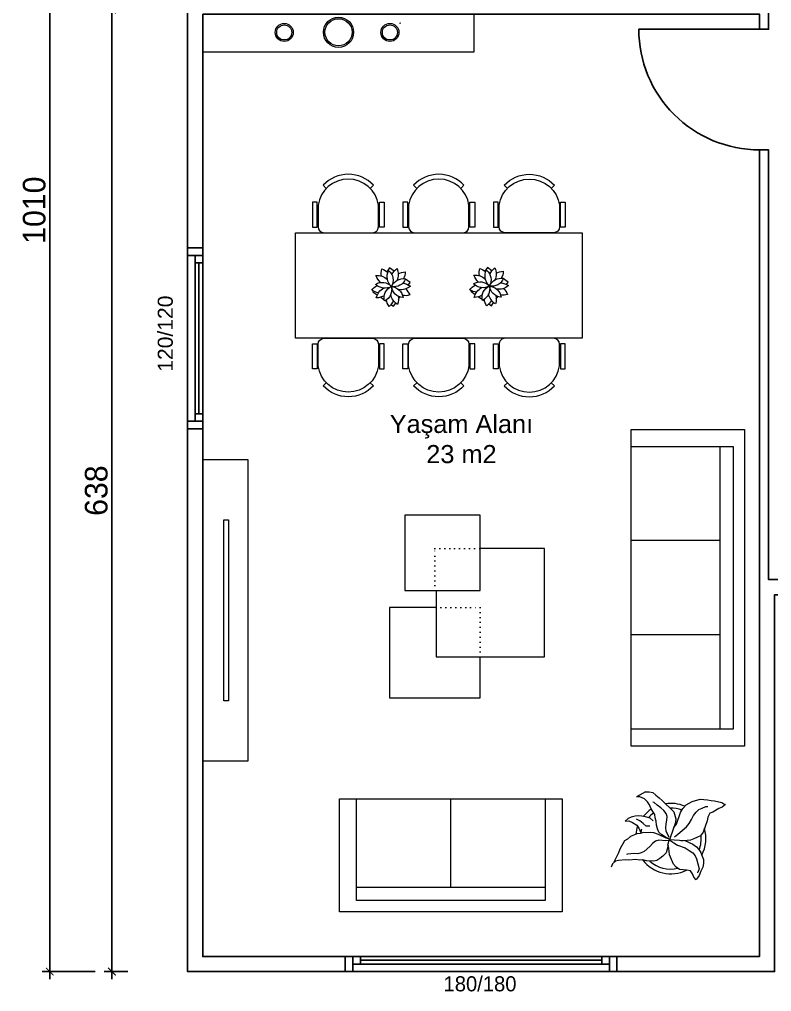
# Model space of a CAD drawing. Header units: inches. Extents: x 321 to 21697, y 7 to 6462.
# Drawn here: x 1201 to 1699, y 718 to 1362 of the extents above; entities that cross this region are included whole.
import ezdxf

# ---------------------------------------------------------------- set-up
doc = ezdxf.new("R2010")
doc.units = ezdxf.units.IN
doc.header["$MEASUREMENT"] = 0
doc.linetypes.add('DOT2', pattern=[3.175, 0, -3.175])
doc.layers.add('Kapı', color=154, linetype='Continuous', true_color=0x0c4697)
doc.layers.add('Pencere', color=141, linetype='Continuous')
doc.layers.add('tefris', color=8, linetype='Continuous', lineweight=5)
doc.layers.add('tefriş', color=8, linetype='Continuous', lineweight=0)
doc.styles.add('DIŞ ÖLÇÜ', font='FRAMDCN.TTF', dxfattribs={"height": 15})
doc.styles.get("Standard").update_dxf_attribs({"font": 'arial.ttf'})
doc.dimstyles.new('YAZI STİLİ', dxfattribs={"dimscale": 0.5, "dimtxt": 15, "dimasz": 10, "dimexe": 10, "dimexo": 10, "dimgap": 5, "dimtad": 1, "dimdec": 0, "dimtxsty": 'DIŞ ÖLÇÜ', "dimblk": 'ARCHTICK', "dimcen": 2.5, "dimdle": 10, "dimadec": 0, "dimazin": 0, "dimtfac": 1, "dimtdec": 0, "dimtix": 1, "dimtmove": 0, "dimatfit": 3, "dimldrblk": 'ARCHTICK', "dimfxl": 60, "dimfxlon": 1, "dimlwd": -1, "dimlwe": -1, "dimarcsym": 0})

# ---------------------------------------------------------------- blocks, each defined once
blk = doc.blocks.new('ıuıouıo')
at = {"layer": 'tefris'}
blk.add_line((12709.23, 5633.69), (12703.11, 5630.56), dxfattribs=at)
at = {"layer": 'tefris', "lineweight": 0}
for p, q in [((12705.46, 5630.4), (12703.11, 5630.56)), ((12708.45, 5629.25), (12705.46, 5630.4)), ((12710.55, 5627.1), (12708.45, 5629.25)), ((12709.23, 5633.69), (12711.48, 5633.88)), ((12711.48, 5633.88), (12713.93, 5633.36)), ((12713.93, 5633.36), (12715.93, 5631.57)), ((12715.93, 5631.57), (12718.29, 5629.87)), ((12718.29, 5629.87), (12720.29, 5628.08)), ((12711.83, 5625.12), (12710.55, 5627.1)), ((12712.75, 5623.05), (12711.83, 5625.12)), ((12714.12, 5620.71), (12712.75, 5623.05)), ((12720.29, 5628.08), (12721.93, 5626.2)), ((12721.93, 5626.2), (12725.94, 5622.61)), ((12725.94, 5622.61), (12728.03, 5620.46)), ((12715.4, 5618.73), (12714.12, 5620.71)), ((12715.6, 5616.48), (12715.4, 5618.73)), ((12716.16, 5614.31), (12715.6, 5616.48)), ((12728.03, 5620.46), (12729.25, 5615.77)), ((12729.25, 5615.77), (12729.08, 5613.42)), ((12716.45, 5611.69), (12716.16, 5614.31)), ((12717.11, 5609.17), (12716.45, 5611.69)), ((12718.03, 5607.1), (12717.11, 5609.17)), ((12729.08, 5613.42), (12725.56, 5603.27)), ((12720.03, 5605.31), (12718.03, 5607.1)), ((12722.39, 5603.61), (12720.03, 5605.31)), ((12725.02, 5602.37), (12722.39, 5603.61)), ((12725.56, 5603.27), (12725.38, 5602.46))]:
    blk.add_line(p, q, dxfattribs=at)
for points in [[(12728.03, 5610.07), (12729.72, 5612.43), (12732.37, 5620.05), (12733.97, 5622.77), (12736.03, 5625.23), (12740.08, 5627.43), (12745.48, 5628.83), (12750.18, 5628.5), (12752.62, 5627.98), (12754.97, 5627.82), (12759.86, 5626.77), (12761.77, 5625.34)], [(12724.74, 5603.45), (12722.9, 5607.59), (12722.7, 5609.85), (12722.77, 5612.56), (12723.29, 5615), (12723.45, 5617.35), (12722.89, 5619.52), (12721.25, 5621.4), (12719.25, 5623.19), (12716.89, 5624.89), (12714.89, 5626.68), (12714.07, 5626.86)], [(12728.44, 5604.02), (12730.68, 5605.75), (12736.33, 5610.68), (12738.12, 5612.68), (12739.72, 5615.41), (12740.97, 5618.04), (12742.66, 5620.4), (12744.55, 5622.04), (12746.62, 5622.96), (12749.05, 5623.97), (12750.58, 5623.99)], [(12762.13, 5625.43), (12759.89, 5623.7), (12757.82, 5622.78), (12753.86, 5620.22), (12751.7, 5619.66), (12750.46, 5617.03), (12749.94, 5614.58), (12747.29, 5606.97), (12745.59, 5604.61), (12743.52, 5603.69), (12741.09, 5602.67), (12739.03, 5601.75), (12736.77, 5601.56), (12734.15, 5601.26), (12732.62, 5601.25)], [(12714.17, 5614.57), (12712.17, 5616.36), (12709.27, 5617.15), (12706.83, 5617.67), (12704.48, 5617.83), (12702.23, 5617.64), (12699.7, 5616.98), (12697.63, 5616.06), (12695.75, 5614.42), (12698.01, 5614.62), (12700.64, 5613.38), (12703.36, 5611.77), (12704.64, 5609.79), (12705.56, 5607.72), (12705.65, 5607.36)], [(12712.04, 5610.94), (12709.69, 5611.1), (12707.68, 5612.89), (12705.32, 5614.59), (12703.15, 5615.56)], [(12725.38, 5602.46), (12722.94, 5602.98), (12717.68, 5605.47), (12714.69, 5606.62), (12712.34, 5606.78), (12710.09, 5606.58), (12707.74, 5606.75), (12705.57, 5606.19), (12703.32, 5605.99), (12699.18, 5604.15), (12697.29, 5602.5), (12695.32, 5601.22), (12692.11, 5595.78), (12691.23, 5593.24), (12689.99, 5590.61), (12689.72, 5590.15)], [(12742.77, 5575.4), (12741.13, 5577.28), (12740.21, 5579.35), (12738.92, 5581.33), (12736.48, 5581.85), (12731.78, 5582.18), (12729.42, 5583.88), (12727.78, 5585.76), (12725.02, 5591.97), (12724.62, 5596.49), (12724.06, 5598.65), (12724.85, 5601.55), (12725.29, 5602.82)], [(12724.15, 5598.29), (12723.63, 5595.85), (12722.75, 5593.31), (12720.6, 5591.21), (12718.72, 5589.57), (12716.74, 5588.29), (12714.58, 5587.73), (12709.88, 5588.06), (12707.44, 5588.58), (12705.18, 5588.38), (12702.74, 5588.9), (12698.22, 5588.51), (12695.87, 5588.67), (12691.36, 5588.27), (12689.2, 5587.71), (12687.32, 5586.07), (12686.34, 5583.89)], [(12724.85, 5601.55), (12722.59, 5601.35), (12717.89, 5601.68), (12715.73, 5601.12), (12713.85, 5599.47), (12712.06, 5597.47), (12708.29, 5594.19), (12706.22, 5593.27), (12704.06, 5592.71), (12701.71, 5592.87), (12697.2, 5592.47), (12696.48, 5592.29)], [(12725.21, 5601.64), (12727.93, 5600.04), (12730.29, 5598.34), (12735.37, 5596.57), (12738.09, 5594.97), (12740.45, 5593.27), (12742.09, 5591.39), (12743.01, 5589.32), (12744.69, 5582.82), (12743.81, 5580.29), (12743.45, 5580.19)], [(12725.48, 5602.1), (12728.19, 5602.03), (12735.23, 5601.54), (12740.49, 5599.06), (12742.86, 5597.36), (12744.5, 5595.47), (12745.78, 5593.49), (12746.79, 5591.06), (12747.71, 5588.99), (12747.64, 5586.28), (12747.12, 5583.84), (12745.88, 5581.21), (12744.73, 5578.21), (12743.03, 5575.85), (12742.77, 5575.4)], [(12689.72, 5590.15), (12688.48, 5587.52), (12688.21, 5587.07)]]:
    blk.add_lwpolyline(points, dxfattribs=at)
for radius, start, end in [(23.37, 123.03597, 140.95296), (23.37, 66.4984, 98.72496), (20.26, 68.47445, 91.02252), (20.26, 123.91787, 136.71717), (23.37, 159.6618, 172.79449), (20.26, 161.88095, 170.03099), (23.37, 332.00421, 16.99492), (20.26, 338.17054, 6.70831), (23.37, 217.39924, 296.6162), (20.26, 227.17287, 283.43802)]:
    blk.add_arc((12725.85, 5602.76), radius, start, end, dxfattribs=at)
blk = doc.blocks.new('_ArchTick')
at = {"color": 0, "linetype": 'ByBlock', "const_width": 0.15}
blk.add_lwpolyline([(-0.5, -0.5), (0.5, 0.5)], dxfattribs=at)
blk = doc.blocks.new('*D441')
at = {"color": 0, "transparency": 16777216}
for p, q in [((1262.1, 1373.92), (1262.1, 725.92)), ((1272.77, 1368.92), (1257.1, 1368.92)), ((1272.77, 730.92), (1257.1, 730.92))]:
    blk.add_line(p, q, dxfattribs=at)
at = {"layer": 'Defpoints', "color": 0, "transparency": 16777216}
for p in [(1277.77, 1368.92), (1262.1, 730.92), (1277.77, 730.92)]:
    blk.add_point(p, dxfattribs=at)
at = {"color": 0, "transparency": 16777216, "xscale": 5, "yscale": 5, "zscale": 5}
for p, rotation in [((1262.1, 1368.92), 90), ((1262.1, 730.92), 270)]:
    blk.add_blockref('_ArchTick', p, dxfattribs=dict(at, rotation=rotation))
at = {"color": 0, "transparency": 16777216, "insert": (1251.82, 1049.92), "char_height": 15, "attachment_point": 5, "rotation": 90, "style": 'DIŞ ÖLÇÜ'}
blk.add_mtext('638', dxfattribs=at)
blk = doc.blocks.new('*D442')
at = {"color": 0, "transparency": 16777216}
for p, q in [((1250.96, 1740.92), (1215.96, 1740.92)), ((1220.96, 1745.92), (1220.96, 725.92)), ((1250.96, 730.92), (1215.96, 730.92))]:
    blk.add_line(p, q, dxfattribs=at)
at = {"layer": 'Defpoints', "color": 0, "transparency": 16777216}
for p in [(1260.85, 1740.92), (1220.96, 730.92), (1262.1, 730.92)]:
    blk.add_point(p, dxfattribs=at)
at = {"color": 0, "transparency": 16777216, "xscale": 5, "yscale": 5, "zscale": 5}
for p, rotation in [((1220.96, 1740.92), 90), ((1220.96, 730.92), 270)]:
    blk.add_blockref('_ArchTick', p, dxfattribs=dict(at, rotation=rotation))
at = {"color": 0, "transparency": 16777216, "insert": (1210.69, 1235.92), "char_height": 15, "attachment_point": 5, "rotation": 90, "style": 'DIŞ ÖLÇÜ'}
blk.add_mtext('1010', dxfattribs=at)
blk = doc.blocks.new('fewfe-flat-1')
at = {"layer": 'tefriş'}
for p, q in [((6.16, 29.99), (-14.84, 29.99)), ((-14.84, 29.99), (-14.84, 25.99)), ((-14.84, 25.99), (6.16, 25.99)), ((3.5, 25.25), (-14.5, 25.25)), ((6.16, 25.99), (6.16, 29.99)), ((-19.5, 20.25), (-19.5, -20.25)), ((17.67, 18.38), (20.27, 21.06)), ((17.67, -18.38), (20.27, -21.06)), ((-14.84, -26.01), (6.16, -26.01)), ((-14.84, -30.01), (-14.84, -26.01)), ((6.16, -30.01), (-14.84, -30.01)), ((-14.5, -25.25), (-7.9, -25.25)), ((-7.9, -25.25), (3.5, -25.25)), ((6.16, -26.01), (6.16, -30.01))]:
    blk.add_line(p, q, dxfattribs=at)
for centre, radius, start, end in [((-14.5, 20.25), 5, 90, 180), ((0, 0), 25.5, 277.87991, 82.12009), ((0.86, 0), 28.63, 312.66342, 47.33658), ((-14.5, -20.25), 5, 180, 270)]:
    blk.add_arc(centre, radius, start, end, dxfattribs=at)
blk = doc.blocks.new('saksı masa')
at = {"lineweight": 0, "elevation": 51.05}
for points in [[(42694.75, -80314.18), (42694.75, -80310.89), (42697.47, -80310.89)], [(42704.69, -80310.89), (42705.39, -80310.89)], [(42707.48, -80310.89), (42707.68, -80310.89)], [(42711.37, -80310.89), (42711.83, -80310.89), (42711.83, -80314.14)], [(42711.83, -80316.55), (42711.83, -80319.15)], [(42694.75, -80321.82), (42694.75, -80321.17)], [(42696.49, -80325.76), (42694.75, -80325.76), (42694.75, -80322.39)], [(42711.83, -80323.95), (42711.83, -80325.76), (42709.54, -80325.76)], [(42711.83, -80319.94), (42711.83, -80320.88)], [(42706.79, -80325.76), (42705.15, -80325.76)]]:
    blk.add_lwpolyline(points, dxfattribs=at)
at = {"linetype": 'ByBlock', "lineweight": 0}
for centre, radius, start, end in [((42709.49, -80312.53, 51.05), 8.58, 139.39871, 188.8676), ((42695.53, -80312.53, 51.05), 9.31, 6.50685, 36.8699), ((42703.62, -80310.85, 51.05), 7.29, 183.75273, 264.95532), ((42695.13, -80319.14, 51.05), 7.91, 7.48413, 81.22392), ((42704.6, -80309.85, 51.05), 7.21, 160.75243, 194.49137), ((42693.42, -80318.19, 51.05), 11.57, 46.64859, 67.78949), ((42710.08, -80316.48, 51.05), 7.29, 111.75273, 192.95532), ((42699.57, -80310.97, 51.05), 7.91, 295.48413, 9.22392), ((42711.33, -80317.1, 51.05), 7.21, 88.75243, 122.49137), ((42699.95, -80309.05, 51.05), 11.57, 334.64859, 355.78948), ((42700.09, -80327.22, 51.05), 11.57, 118.64859, 139.78948), ((42695.37, -80323.47, 51.05), 9.31, 78.50685, 108.8699), ((42699.68, -80310.19, 51.05), 8.58, 211.3987, 260.8676), ((42701.53, -80325.89, 51.05), 7.91, 79.48413, 153.22392), ((42696.27, -80315.26, 51.05), 7.29, 255.75273, 336.95532), ((42709.93, -80321.89, 51.05), 7.91, 151.48413, 225.22392), ((42706.73, -80324.36, 51.05), 7.29, 39.75273, 120.95532), ((42708.71, -80312.67, 51.05), 7.91, 223.48413, 297.22392), ((42698.19, -80323.61, 51.05), 7.29, 327.75273, 48.95532), ((42710.3, -80322.58, 51.05), 8.58, 67.3987, 116.8676), ((42705.99, -80309.31, 51.05), 9.31, 294.50685, 324.8699), ((42695.62, -80314.01, 51.05), 7.21, 232.75243, 266.49137), ((42705.72, -80327, 51.05), 9.31, 150.50685, 180.8699), ((42694.42, -80318.8, 51.05), 8.58, 283.3987, 332.8676), ((42700.99, -80326.46, 51.05), 8.58, 355.3987, 44.8676), ((42710.66, -80312.44, 51.05), 11.57, 262.64859, 283.78949), ((42706.52, -80325.75, 51.05), 7.21, 16.75243, 50.49137), ((42710.75, -80323.67, 51.05), 11.57, 190.64859, 211.78949), ((42696.81, -80323.84, 51.05), 7.21, 304.75243, 338.49137), ((42712.28, -80318.25, 51.05), 9.31, 222.50685, 252.8699)]:
    blk.add_arc(centre, radius, start, end, dxfattribs=at)
blk = doc.blocks.new('RHHY')
at = {"layer": 'tefris'}
blk.add_line((47317.99, 12808.99), (47317.99, 12808.99), dxfattribs=at)
blk.add_lwpolyline([(47262.99, 12738.99), (47262.99, 12808.99), (47452.99, 12808.99), (47452.99, 12738.99)], close=True, dxfattribs=at)
at = {"layer": 'tefris', "yscale": 0.7920000000000001, "zscale": 0.7920000000000001}
for p, xscale, rotation in [((47297.99, 12824.44), 0.7920000000000001, 90), ((47357.99, 12824.44), 0.7920000000000001, 90), ((47417.99, 12824.44), -0.7920000000000001, 270), ((47297.99, 12723.55), -0.7920000000000001, 90), ((47357.99, 12723.55), -0.7920000000000001, 90), ((47417.99, 12723.55), 0.7920000000000001, 270)]:
    blk.add_blockref('fewfe-flat-1', p, dxfattribs=dict(at, xscale=xscale, rotation=rotation))
at = {"layer": 'tefris', "lineweight": 0, "xscale": -1.124734558589225, "yscale": 1.124734558589225, "zscale": 1.124734558589225, "rotation": 54.92797529357883}
for p in [(990.47, 103990.11, -57.41), (1055.39, 103990.43, -57.41)]:
    blk.add_blockref('saksı masa', p, dxfattribs=at)
blk = doc.blocks.new('YJJ')
at = {"layer": 'tefris'}
blk.add_lwpolyline([(47514.49, 12708.99), (47539.49, 12708.99), (47539.49, 12888.99), (47514.49, 12888.99)], close=True, dxfattribs=at)
for centre, radius in [((47526.6, 12833.05), 6), ((47526.6, 12833.05), 5), ((47526.5, 12798.99), 10), ((47526.5, 12798.99), 9), ((47526.6, 12763), 6), ((47526.6, 12763), 5)]:
    blk.add_circle(centre, radius, dxfattribs=at)

msp = doc.modelspace()

# ---------------------------------------------------------------- linework, layer by layer
for p, q in [((1416.82, 740.92), (1596.82, 740.92)), ((1416.82, 740.92), (1416.82, 730.92)), ((1596.82, 730.92), (1596.82, 740.92)), ((1416.82, 730.92), (1596.82, 730.92))]:
    msp.add_line(p, q)
for points in [[(1322.32, 1365.92), (1691.32, 1365.92), (1691.32, 1355.92), (1697.32, 1355.92), (1697.32, 1381.92), (1691.32, 1381.92), (1691.32, 1371.92), (1322.32, 1371.92), (1322.32, 1491.42), (1312.32, 1491.42), (1312.32, 1210.92), (1322.32, 1210.92)], [(1691.32, 1275.92), (1691.32, 990.92), (1691.32, 740.92), (1596.82, 740.92), (1596.82, 730.92), (1701.32, 730.92), (1701.32, 980.92), (1711.32, 980.92), (1711.32, 990.92), (1697.32, 990.92), (1697.32, 1275.92)], [(1312.32, 1090.92), (1312.32, 730.92), (1416.82, 730.92), (1416.82, 740.92), (1322.32, 740.92), (1322.32, 1090.92)]]:
    msp.add_lwpolyline(points, close=True)
at = {"layer": 'Kapı'}
msp.add_lwpolyline([(1691.32, 1275.92, -0.414214), (1611.32, 1355.92), (1691.32, 1355.92)], format="xyb", dxfattribs=at)
at = {"layer": 'Pencere'}
for p, q in [((1312.32, 1095.92), (1312.32, 1205.92)), ((1317.32, 1200.92), (1317.32, 1100.92)), ((1319.82, 1100.92), (1319.82, 1200.92)), ((1322.32, 1100.92), (1322.32, 1200.92)), ((1586.82, 738.42), (1426.82, 738.42)), ((1426.82, 735.92), (1586.82, 735.92)), ((1556.82, 740.92), (1456.82, 740.92)), ((1561.82, 730.92), (1451.82, 730.92))]:
    msp.add_line(p, q, dxfattribs=at)
for points in [[(1312.32, 1205.92), (1312.32, 1210.92), (1322.32, 1210.92), (1322.32, 1205.92), (1312.32, 1205.92)], [(1322.32, 1200.92), (1317.32, 1200.92), (1317.32, 1205.92), (1322.32, 1205.92), (1322.32, 1200.92)], [(1322.32, 1095.92), (1317.32, 1095.92), (1317.32, 1100.92), (1322.32, 1100.92), (1322.32, 1095.92)], [(1312.32, 1090.92), (1312.32, 1095.92), (1322.32, 1095.92), (1322.32, 1090.92), (1312.32, 1090.92)], [(1421.82, 730.92), (1416.82, 730.92), (1416.82, 740.92), (1421.82, 740.92), (1421.82, 730.92)], [(1426.82, 740.92), (1426.82, 735.92), (1421.82, 735.92), (1421.82, 740.92), (1426.82, 740.92)], [(1591.82, 740.92), (1591.82, 735.92), (1586.82, 735.92), (1586.82, 740.92), (1591.82, 740.92)], [(1596.82, 730.92), (1591.82, 730.92), (1591.82, 740.92), (1596.82, 740.92), (1596.82, 730.92)]]:
    msp.add_lwpolyline(points, dxfattribs=at)
at = {"layer": 'tefris', "lineweight": 0, "ltscale": 50}
msp.add_line((1453.69, 1359.91), (1452.78, 1359.8), dxfattribs=at)
at = {"layer": 'tefris'}
for points in [[(1352.32, 870.54), (1322.32, 870.54), (1322.32, 1070.54), (1352.32, 1070.54), (1352.32, 870.54)], [(1476.94, 983.62), (1476.94, 939.62), (1548.94, 939.62), (1548.94, 1011.62), (1506.17, 1011.62)], [(1476.94, 972.41), (1446.17, 972.41), (1446.17, 912.41), (1506.17, 912.41), (1506.17, 939.62)]]:
    msp.add_lwpolyline(points, dxfattribs=at)
for points in [[(1456.17, 1033.62), (1456.17, 983.62), (1506.17, 983.62), (1506.17, 1033.62)], [(1339.32, 1030.54), (1339.32, 910.54), (1336.32, 910.54), (1336.32, 1030.54)]]:
    msp.add_lwpolyline(points, close=True, dxfattribs=at)
at = {"layer": 'tefris', "linetype": 'DOT2'}
for points in [[(1476.17, 983.62), (1476.17, 1011.62), (1506.17, 1011.62)], [(1476.94, 972.41), (1506.17, 972.41), (1506.17, 939.62)]]:
    msp.add_lwpolyline(points, dxfattribs=at)
at = {"layer": 'tefriş', "linetype": 'Continuous'}
for p, q in [((1606.32, 1079.29), (1673.82, 1079.29)), ((1665.07, 1079.29), (1665.07, 891.79)), ((1673.82, 1079.29), (1673.82, 891.79)), ((1665.07, 1016.79), (1606.32, 1016.79)), ((1665.07, 954.29), (1606.32, 954.29)), ((1673.82, 891.79), (1606.32, 891.79))]:
    msp.add_line(p, q, dxfattribs=at)
at = {"layer": 'tefriş'}
for p, q in [((1413.07, 770.54), (1413.07, 845.54)), ((1413.07, 845.54), (1424.32, 845.54)), ((1424.32, 786.79), (1424.32, 845.54)), ((1424.32, 845.54), (1560.57, 845.54)), ((1424.32, 778.04), (1424.32, 845.54)), ((1486.82, 786.79), (1486.82, 845.54)), ((1549.32, 845.54), (1549.32, 778.04)), ((1560.57, 845.54), (1560.57, 770.54)), ((1549.32, 786.79), (1424.32, 786.79)), ((1549.32, 778.04), (1424.32, 778.04)), ((1560.57, 770.54), (1413.07, 770.54))]:
    msp.add_line(p, q, dxfattribs=at)
at = {"layer": 'tefriş', "linetype": 'Continuous'}
msp.add_lwpolyline([(1606.32, 1090.54), (1681.32, 1090.54), (1681.32, 880.54), (1606.32, 880.54)], close=True, dxfattribs=at)

# ---------------------------------------------------------------- block references
at = {"rotation": 270}
msp.add_blockref('YJJ', (-11386.67, 48880.41), dxfattribs=at)
for name, p in [('RHHY', (-45879.2, -11588.06)), ('ıuıouıo', (-11093.38, -4783.62))]:
    msp.add_blockref(name, p)

# ---------------------------------------------------------------- texts
at = {"insert": (1292.49, 1126.89), "char_height": 10, "attachment_point": 1, "rotation": 90}
msp.add_mtext_dynamic_manual_height_columns('\\pxqc;120/120', width=54.2877, gutter_width=12.5, heights=[0], dxfattribs=at)
at = {"attachment_point": 1}
for s, width, insert, char_height in [('\\pxqc;Yaşam Alanı\\P23 m2', 158.8444, (1414.37, 1100.16), 12), ('{\\fFranklin Gothic Medium Cond|b0|i0|c0|p34;1\\fFranklin Gothic Medium Cond|b0|i0|c162|p34;8\\fFranklin Gothic Medium Cond|b0|i0|c0|p34;0/180}', 54.2877, (1481.93, 727.85), 10)]:
    msp.add_mtext_dynamic_manual_height_columns(s, width=width, gutter_width=12.5, heights=[0], dxfattribs=dict(at, insert=insert, char_height=char_height))

# ---------------------------------------------------------------- dimensions: what is measured, and where the dimension line sits
for base, p1, p2, picture, middle in [((1220.96, 730.92), (1260.85, 1740.92), (1262.1, 730.92), '*D442', (1210.69, 1235.92)), ((1262.1, 730.92), (1277.77, 1368.92), (1277.77, 730.92), '*D441', (1251.82, 1049.92))]:
    dim = msp.add_linear_dim(base=base, p1=p1, p2=p2, angle=90, dimstyle='YAZI STİLİ')
    dim.commit()
    dim.dimension.update_dxf_attribs({"geometry": picture, "text_midpoint": middle})

doc.saveas('drawing.dxf')
